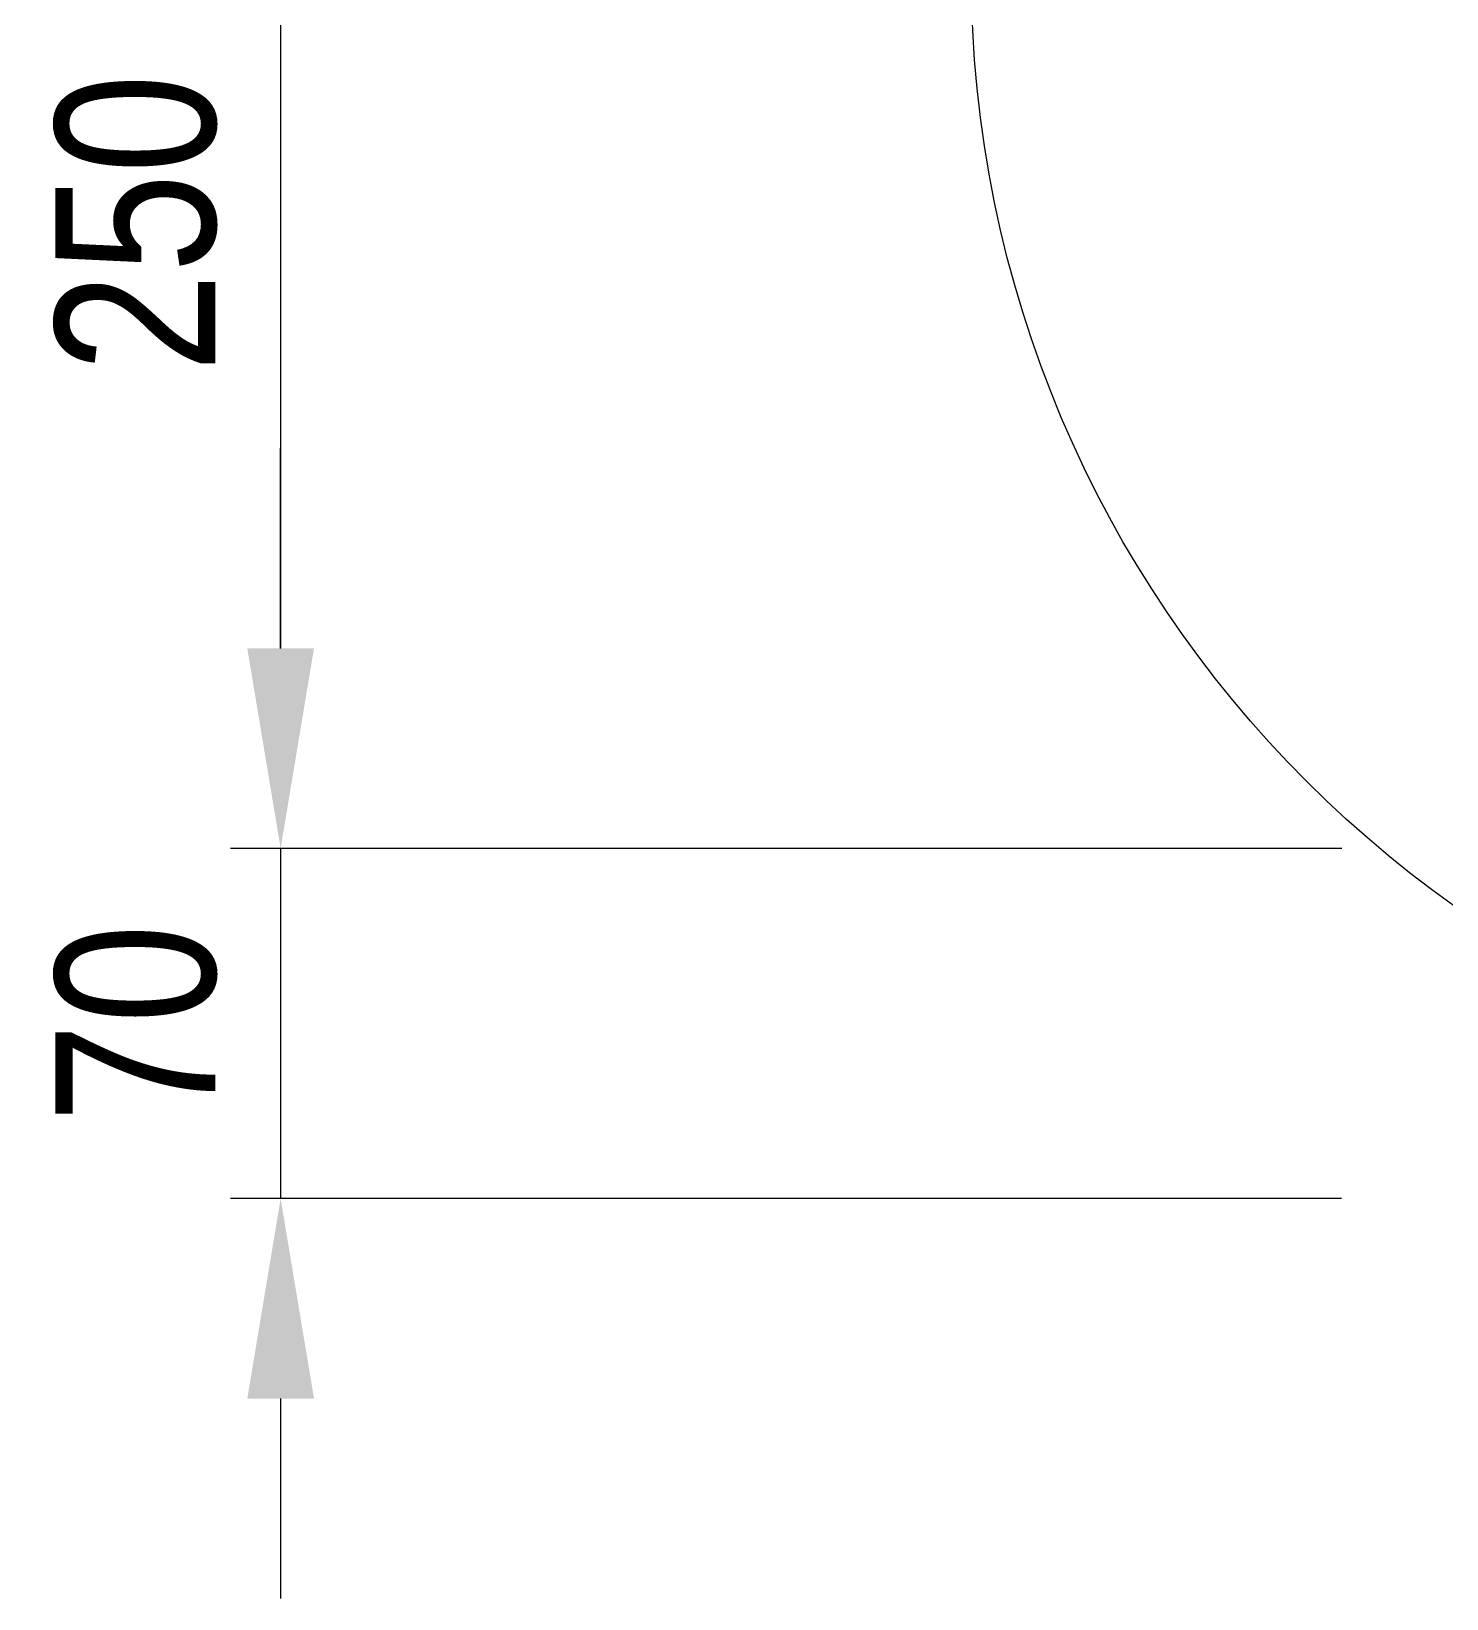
# Model space of a CAD drawing. Header units: millimetres. Extents: x 5064 to 11004, y 3085 to 7285.
# Drawn here: x 6770.5 to 7053.4, y 5310.1 to 5623.5 of the extents above; entities that cross this region are included whole.
import ezdxf

# ---------------------------------------------------------------- set-up
doc = ezdxf.new("R2010")
doc.units = ezdxf.units.MM
doc.header["$LTSCALE"] = 0.3
doc.styles.add('SEACAD_Arial', font='arial.ttf', dxfattribs={"width": 0.8})
doc.dimstyles.new('ISO-25', dxfattribs={"dimtxt": 1.6, "dimasz": 2, "dimexe": 0.5, "dimexo": 1.5, "dimtad": 1, "dimdec": 0, "dimtxsty": 'SEACAD_Arial', "dimcen": 2, "dimadec": 0, "dimazin": 0, "dimtfac": 1, "dimtdec": 0, "dimtmove": 0, "dimatfit": 3, "dimfxl": 1, "dimarcsym": 0})

# ---------------------------------------------------------------- blocks, each defined once
blk = doc.blocks.new('*D136')
at = {"color": 0, "lineweight": -2, "transparency": 16777216}
for p, q in [((7032.44, 5710.11), (6810.33, 5710.11)), ((6820.33, 5670.11), (6820.33, 5500.13)), ((7032.44, 5460.13), (6810.33, 5460.13))]:
    blk.add_line(p, q, dxfattribs=at)
at = {"color": 0, "transparency": 16777216}
for points in [[(6813.66, 5670.11), (6827, 5670.11), (6820.33, 5710.11)], [(6813.66, 5500.13), (6827, 5500.13), (6820.33, 5460.13)]]:
    blk.add_solid(points, dxfattribs=at)
at = {"layer": 'Defpoints', "color": 0, "transparency": 16777216}
for p in [(7062.44, 5710.11), (6820.33, 5460.13), (7062.44, 5460.13)]:
    blk.add_point(p, dxfattribs=at)
at = {"color": 0, "transparency": 16777216, "insert": (6791.49, 5585.12), "char_height": 32, "attachment_point": 5, "rotation": 90, "style": 'SEACAD_Arial'}
blk.add_mtext('250', dxfattribs=at)
blk = doc.blocks.new('*D137')
at = {"color": 0, "lineweight": -2, "transparency": 16777216}
for p, q in [((6820.33, 5500.11), (6820.33, 5540.11)), ((7032.44, 5460.11), (6810.33, 5460.11)), ((6820.33, 5460.11), (6820.33, 5390.12)), ((7032.43, 5390.12), (6810.33, 5390.12)), ((6820.33, 5350.12), (6820.33, 5310.12))]:
    blk.add_line(p, q, dxfattribs=at)
at = {"color": 0, "transparency": 16777216}
for points in [[(6813.66, 5500.11), (6827, 5500.11), (6820.33, 5460.11)], [(6813.66, 5350.12), (6827, 5350.12), (6820.33, 5390.12)]]:
    blk.add_solid(points, dxfattribs=at)
at = {"layer": 'Defpoints', "color": 0, "transparency": 16777216}
for p in [(7062.44, 5460.11), (6820.33, 5390.12), (7062.43, 5390.12)]:
    blk.add_point(p, dxfattribs=at)
at = {"color": 0, "transparency": 16777216, "insert": (6791.49, 5425.11), "char_height": 32, "attachment_point": 5, "rotation": 90, "style": 'SEACAD_Arial'}
blk.add_mtext('70', dxfattribs=at)

msp = doc.modelspace()

# ---------------------------------------------------------------- linework, layer by layer
msp.add_circle((7187.39, 5635.43), 229.01)

# ---------------------------------------------------------------- dimensions: what is measured, and where the dimension line sits
for base, p1, p2, override, picture, middle in [((6820.33, 5460.13), (7062.44, 5710.11), (7062.44, 5460.13), {"dimscale": 0}, '*D136', (6791.49, 5585.12)), ((6820.33, 5390.12), (7062.44, 5460.11), (7062.43, 5390.12), {"dimscale": 0, "dimtmove": 1}, '*D137', (6791.49, 5425.11))]:
    dim = msp.add_linear_dim(base=base, p1=p1, p2=p2, angle=90, dimstyle='ISO-25', override=override)
    dim.commit()
    dim.dimension.update_dxf_attribs({"geometry": picture, "text_midpoint": middle})

doc.saveas('drawing.dxf')
